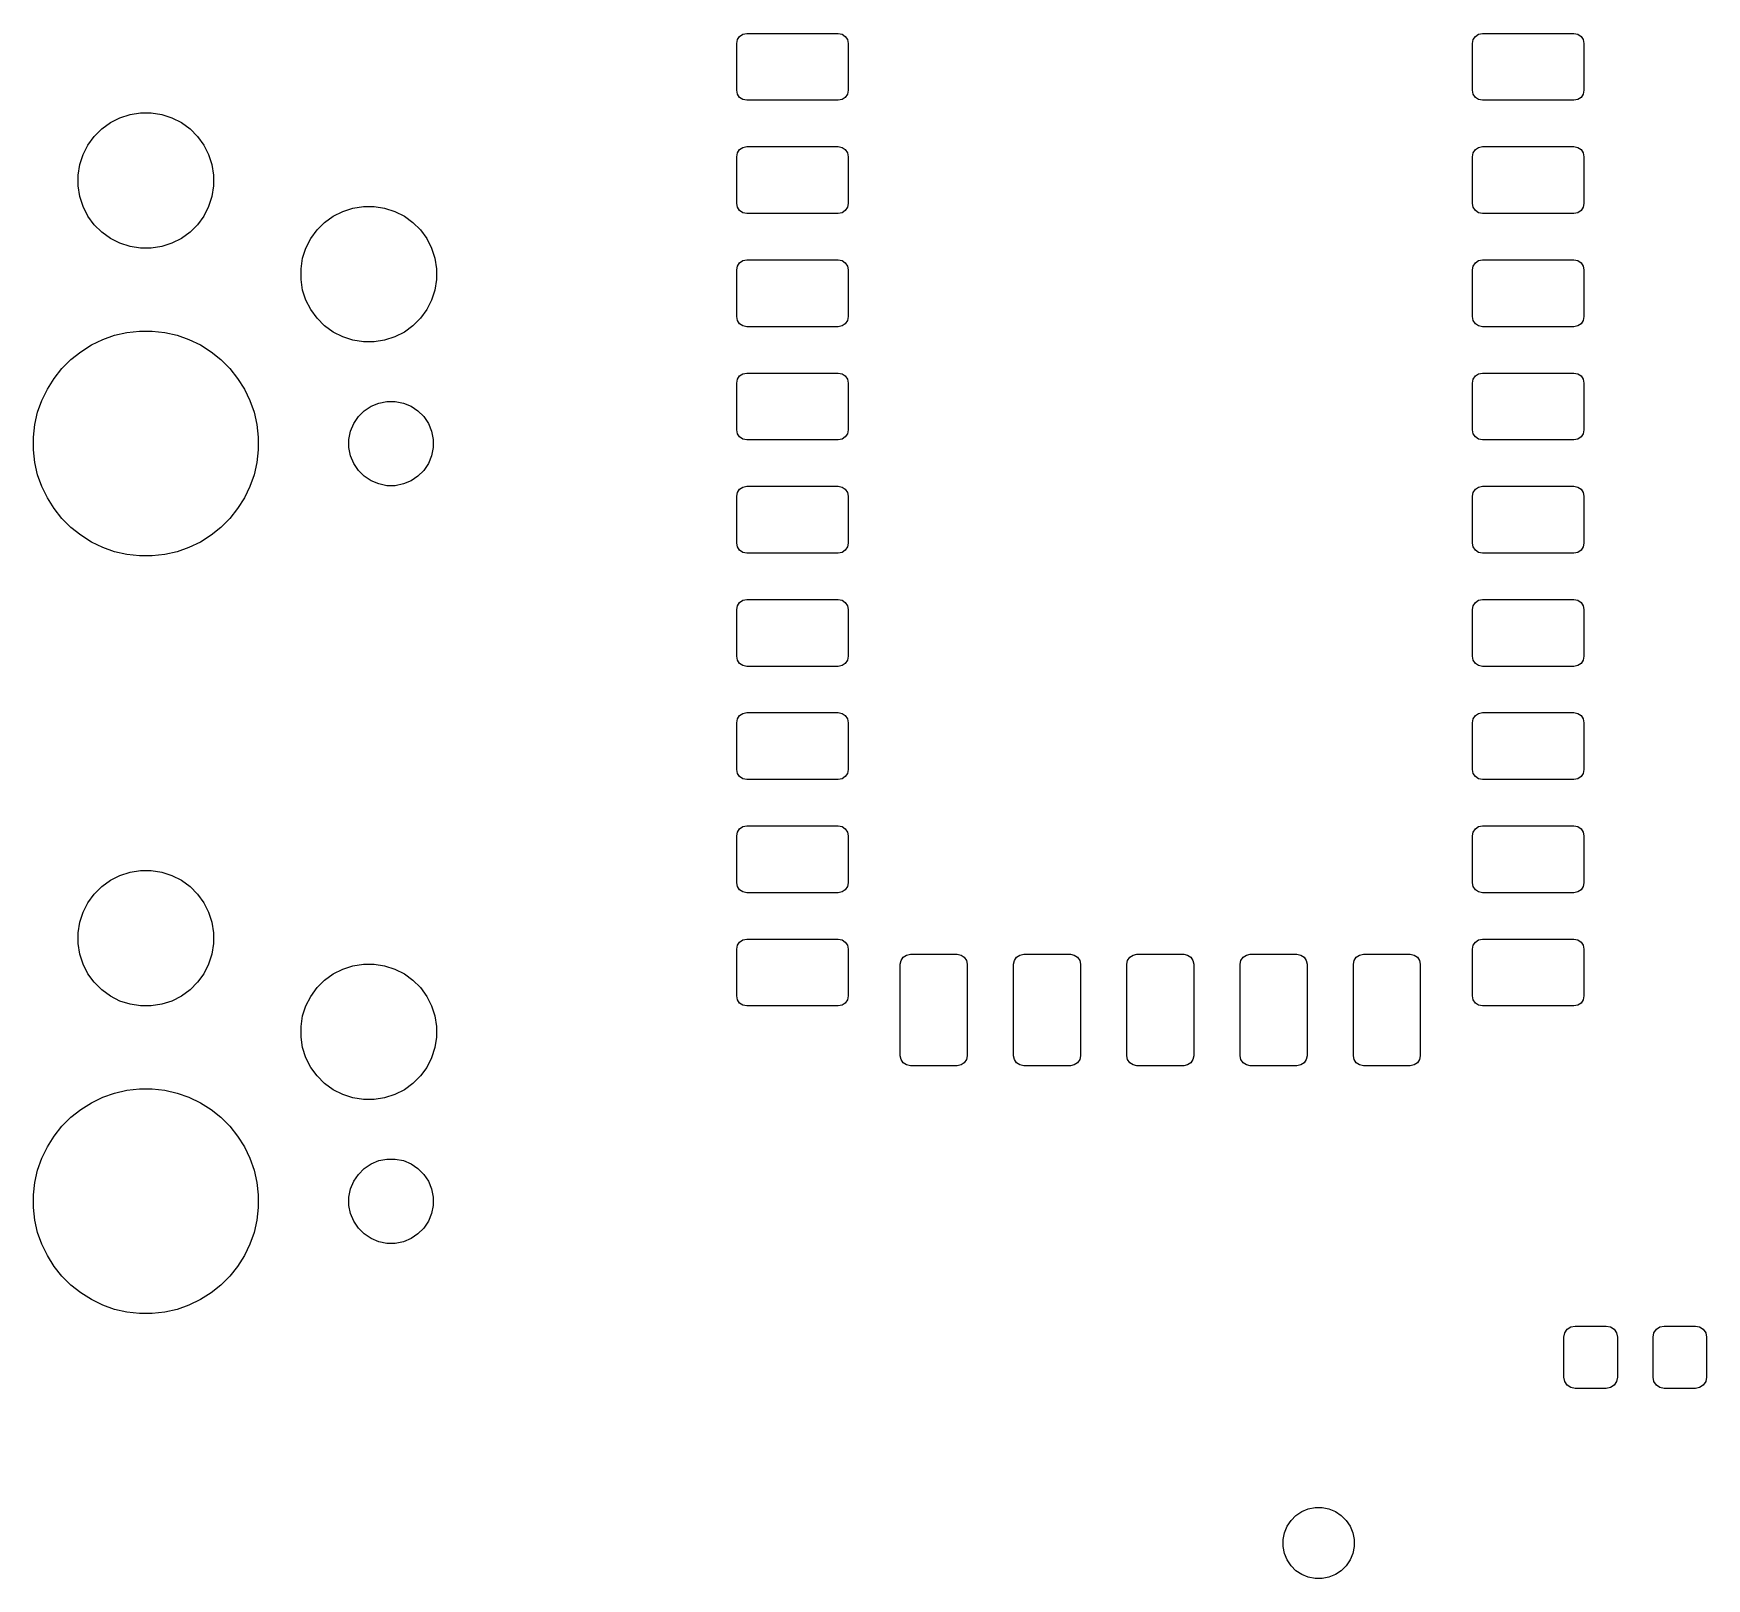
# Model space of a CAD drawing. Extents: x -0.25 to 5.63, y -3.27 to 0.69.
# Drawn here: x 4.153 to 5.63, y -1.337 to 0.028 of the extents above; entities that cross this region are included whole.
import ezdxf

# ---------------------------------------------------------------- set-up
doc = ezdxf.new("R2010")
doc.units = 0
doc.header["$MEASUREMENT"] = 0
doc.layers.add('BLACK', color=7, linetype='CONTINUOUS')

msp = doc.modelspace()

# ---------------------------------------------------------------- linework, layer by layer
at = {"layer": 'BLACK', "linetype": 'CONTINUOUS'}
for p, q in [((4.7736, 0.0187), (4.7743, 0.0221)), ((4.7736, -0.0226), (4.7736, 0.0187)), ((4.7743, 0.0221), (4.7762, 0.025)), ((4.7762, 0.025), (4.7791, 0.0269)), ((4.7791, 0.0269), (4.7825, 0.0276)), ((4.7825, 0.0276), (4.8632, 0.0276)), ((4.8632, 0.0276), (4.8666, 0.0269)), ((4.8666, 0.0269), (4.8695, 0.025)), ((4.8695, 0.025), (4.8714, 0.0221)), ((4.8714, 0.0221), (4.872, 0.0187)), ((4.872, 0.0187), (4.872, -0.0226)), ((5.4232, 0.0187), (5.4239, 0.0221)), ((5.4232, -0.0226), (5.4232, 0.0187)), ((5.4239, 0.0221), (5.4258, 0.025)), ((5.4258, 0.025), (5.4287, 0.0269)), ((5.4287, 0.0269), (5.4321, 0.0276)), ((5.4321, 0.0276), (5.5128, 0.0276)), ((5.5128, 0.0276), (5.5162, 0.0269)), ((5.5162, 0.0269), (5.5191, 0.025)), ((5.5191, 0.025), (5.521, 0.0221)), ((5.521, 0.0221), (5.5217, 0.0187)), ((5.5217, 0.0187), (5.5217, -0.0226)), ((4.7743, -0.026), (4.7736, -0.0226)), ((4.7762, -0.0289), (4.7743, -0.026)), ((4.7791, -0.0308), (4.7762, -0.0289)), ((4.8695, -0.0289), (4.8666, -0.0308)), ((4.8714, -0.026), (4.8695, -0.0289)), ((4.872, -0.0226), (4.8714, -0.026)), ((5.4239, -0.026), (5.4232, -0.0226)), ((5.4258, -0.0289), (5.4239, -0.026)), ((5.4287, -0.0308), (5.4258, -0.0289)), ((5.5191, -0.0289), (5.5162, -0.0308)), ((5.521, -0.026), (5.5191, -0.0289)), ((5.5217, -0.0226), (5.521, -0.026)), ((4.229, -0.0469), (4.238, -0.044)), ((4.238, -0.044), (4.2473, -0.0425)), ((4.2473, -0.0425), (4.2567, -0.0425)), ((4.2567, -0.0425), (4.266, -0.044)), ((4.266, -0.044), (4.2749, -0.0469)), ((4.7825, -0.0315), (4.7791, -0.0308)), ((4.8632, -0.0315), (4.7825, -0.0315)), ((4.8666, -0.0308), (4.8632, -0.0315)), ((5.4321, -0.0315), (5.4287, -0.0308)), ((5.5128, -0.0315), (5.4321, -0.0315)), ((5.5162, -0.0308), (5.5128, -0.0315)), ((4.2063, -0.0634), (4.213, -0.0567)), ((4.213, -0.0567), (4.2206, -0.0512)), ((4.2206, -0.0512), (4.229, -0.0469)), ((4.2749, -0.0469), (4.2833, -0.0512)), ((4.2833, -0.0512), (4.291, -0.0567)), ((4.291, -0.0567), (4.2976, -0.0634)), ((4.1965, -0.0794), (4.2008, -0.071)), ((4.2008, -0.071), (4.2063, -0.0634)), ((4.2976, -0.0634), (4.3032, -0.071)), ((4.3032, -0.071), (4.3074, -0.0794)), ((4.7762, -0.075), (4.7791, -0.0731)), ((4.7791, -0.0731), (4.7825, -0.0724)), ((4.7825, -0.0724), (4.8632, -0.0724)), ((4.8632, -0.0724), (4.8666, -0.0731)), ((4.8666, -0.0731), (4.8695, -0.075)), ((5.4258, -0.075), (5.4287, -0.0731)), ((5.4287, -0.0731), (5.4321, -0.0724)), ((5.4321, -0.0724), (5.5128, -0.0724)), ((5.5128, -0.0724), (5.5162, -0.0731)), ((5.5162, -0.0731), (5.5191, -0.075)), ((4.1921, -0.0977), (4.1936, -0.0883)), ((4.1936, -0.0883), (4.1965, -0.0794)), ((4.3074, -0.0794), (4.3103, -0.0883)), ((4.3103, -0.0883), (4.3118, -0.0977)), ((4.7736, -0.0813), (4.7743, -0.0779)), ((4.7736, -0.1226), (4.7736, -0.0813)), ((4.7743, -0.0779), (4.7762, -0.075)), ((4.8695, -0.075), (4.8714, -0.0779)), ((4.8714, -0.0779), (4.872, -0.0813)), ((4.872, -0.0813), (4.872, -0.1226)), ((5.4232, -0.0813), (5.4239, -0.0779)), ((5.4232, -0.1226), (5.4232, -0.0813)), ((5.4239, -0.0779), (5.4258, -0.075)), ((5.5191, -0.075), (5.521, -0.0779)), ((5.521, -0.0779), (5.5217, -0.0813)), ((5.5217, -0.0813), (5.5217, -0.1226)), ((4.1921, -0.1071), (4.1921, -0.0977)), ((4.3118, -0.0977), (4.3118, -0.1071)), ((4.1936, -0.1164), (4.1921, -0.1071)), ((4.1965, -0.1253), (4.1936, -0.1164)), ((4.3103, -0.1164), (4.3074, -0.1253)), ((4.3118, -0.1071), (4.3103, -0.1164)), ((4.2008, -0.1337), (4.1965, -0.1253)), ((4.3074, -0.1253), (4.3032, -0.1337)), ((4.4174, -0.1338), (4.4258, -0.1296)), ((4.4258, -0.1296), (4.4348, -0.1267)), ((4.4348, -0.1267), (4.4441, -0.1252)), ((4.4441, -0.1252), (4.4535, -0.1252)), ((4.4535, -0.1252), (4.4628, -0.1267)), ((4.4628, -0.1267), (4.4718, -0.1296)), ((4.4718, -0.1296), (4.4802, -0.1338)), ((4.7743, -0.126), (4.7736, -0.1226)), ((4.7762, -0.1289), (4.7743, -0.126)), ((4.7791, -0.1308), (4.7762, -0.1289)), ((4.7825, -0.1315), (4.7791, -0.1308)), ((4.8632, -0.1315), (4.7825, -0.1315)), ((4.8666, -0.1308), (4.8632, -0.1315)), ((4.8695, -0.1289), (4.8666, -0.1308)), ((4.8714, -0.126), (4.8695, -0.1289)), ((4.872, -0.1226), (4.8714, -0.126)), ((5.4239, -0.126), (5.4232, -0.1226)), ((5.4258, -0.1289), (5.4239, -0.126)), ((5.4287, -0.1308), (5.4258, -0.1289)), ((5.4321, -0.1315), (5.4287, -0.1308)), ((5.5128, -0.1315), (5.4321, -0.1315)), ((5.5162, -0.1308), (5.5128, -0.1315)), ((5.5191, -0.1289), (5.5162, -0.1308)), ((5.521, -0.126), (5.5191, -0.1289)), ((5.5217, -0.1226), (5.521, -0.126)), ((4.2063, -0.1414), (4.2008, -0.1337)), ((4.213, -0.148), (4.2063, -0.1414)), ((4.2976, -0.1414), (4.291, -0.148)), ((4.3032, -0.1337), (4.2976, -0.1414)), ((4.3976, -0.1537), (4.4032, -0.146)), ((4.4032, -0.146), (4.4098, -0.1394)), ((4.4098, -0.1394), (4.4174, -0.1338)), ((4.4802, -0.1338), (4.4878, -0.1394)), ((4.4878, -0.1394), (4.4945, -0.146)), ((4.4945, -0.146), (4.5, -0.1537)), ((4.2206, -0.1536), (4.213, -0.148)), ((4.229, -0.1578), (4.2206, -0.1536)), ((4.238, -0.1607), (4.229, -0.1578)), ((4.2473, -0.1622), (4.238, -0.1607)), ((4.2567, -0.1622), (4.2473, -0.1622)), ((4.266, -0.1607), (4.2567, -0.1622)), ((4.2749, -0.1578), (4.266, -0.1607)), ((4.2833, -0.1536), (4.2749, -0.1578)), ((4.291, -0.148), (4.2833, -0.1536)), ((4.3904, -0.171), (4.3933, -0.1621)), ((4.3933, -0.1621), (4.3976, -0.1537)), ((4.5, -0.1537), (4.5043, -0.1621)), ((4.5043, -0.1621), (4.5072, -0.171)), ((4.389, -0.1803), (4.3904, -0.171)), ((4.5072, -0.171), (4.5087, -0.1803)), ((4.7743, -0.1779), (4.7762, -0.175)), ((4.7762, -0.175), (4.7791, -0.1731)), ((4.7791, -0.1731), (4.7825, -0.1724)), ((4.7825, -0.1724), (4.8632, -0.1724)), ((4.8632, -0.1724), (4.8666, -0.1731)), ((4.8666, -0.1731), (4.8695, -0.175)), ((4.8695, -0.175), (4.8714, -0.1779)), ((5.4239, -0.1779), (5.4258, -0.175)), ((5.4258, -0.175), (5.4287, -0.1731)), ((5.4287, -0.1731), (5.4321, -0.1724)), ((5.4321, -0.1724), (5.5128, -0.1724)), ((5.5128, -0.1724), (5.5162, -0.1731)), ((5.5162, -0.1731), (5.5191, -0.175)), ((5.5191, -0.175), (5.521, -0.1779)), ((4.389, -0.1898), (4.389, -0.1803)), ((4.3904, -0.1991), (4.389, -0.1898)), ((4.5087, -0.1898), (4.5072, -0.1991)), ((4.5087, -0.1803), (4.5087, -0.1898)), ((4.7736, -0.1813), (4.7743, -0.1779)), ((4.7736, -0.2226), (4.7736, -0.1813)), ((4.8714, -0.1779), (4.872, -0.1813)), ((4.872, -0.1813), (4.872, -0.2226)), ((5.4232, -0.1813), (5.4239, -0.1779)), ((5.4232, -0.2226), (5.4232, -0.1813)), ((5.521, -0.1779), (5.5217, -0.1813)), ((5.5217, -0.1813), (5.5217, -0.2226)), ((4.3933, -0.208), (4.3904, -0.1991)), ((4.5072, -0.1991), (4.5043, -0.208)), ((4.3976, -0.2164), (4.3933, -0.208)), ((4.4032, -0.224), (4.3976, -0.2164)), ((4.5, -0.2164), (4.4945, -0.224)), ((4.5043, -0.208), (4.5, -0.2164)), ((4.2353, -0.2366), (4.2464, -0.2354)), ((4.2464, -0.2354), (4.2575, -0.2354)), ((4.2575, -0.2354), (4.2686, -0.2366)), ((4.4098, -0.2307), (4.4032, -0.224)), ((4.4174, -0.2362), (4.4098, -0.2307)), ((4.4258, -0.2405), (4.4174, -0.2362)), ((4.4802, -0.2362), (4.4718, -0.2405)), ((4.4878, -0.2307), (4.4802, -0.2362)), ((4.4945, -0.224), (4.4878, -0.2307)), ((4.7743, -0.226), (4.7736, -0.2226)), ((4.7762, -0.2289), (4.7743, -0.226)), ((4.7791, -0.2308), (4.7762, -0.2289)), ((4.7825, -0.2315), (4.7791, -0.2308)), ((4.8632, -0.2315), (4.7825, -0.2315)), ((4.8666, -0.2308), (4.8632, -0.2315)), ((4.8695, -0.2289), (4.8666, -0.2308)), ((4.8714, -0.226), (4.8695, -0.2289)), ((4.872, -0.2226), (4.8714, -0.226)), ((5.4239, -0.226), (5.4232, -0.2226)), ((5.4258, -0.2289), (5.4239, -0.226)), ((5.4287, -0.2308), (5.4258, -0.2289)), ((5.4321, -0.2315), (5.4287, -0.2308)), ((5.5128, -0.2315), (5.4321, -0.2315)), ((5.5162, -0.2308), (5.5128, -0.2315)), ((5.5191, -0.2289), (5.5162, -0.2308)), ((5.521, -0.226), (5.5191, -0.2289)), ((5.5217, -0.2226), (5.521, -0.226)), ((4.1944, -0.2536), (4.2039, -0.2476)), ((4.2039, -0.2476), (4.2139, -0.2428)), ((4.2139, -0.2428), (4.2244, -0.2391)), ((4.2244, -0.2391), (4.2353, -0.2366)), ((4.2686, -0.2366), (4.2795, -0.2391)), ((4.2795, -0.2391), (4.29, -0.2428)), ((4.29, -0.2428), (4.3001, -0.2476)), ((4.3001, -0.2476), (4.3095, -0.2536)), ((4.4348, -0.2434), (4.4258, -0.2405)), ((4.4441, -0.2449), (4.4348, -0.2434)), ((4.4535, -0.2449), (4.4441, -0.2449)), ((4.4628, -0.2434), (4.4535, -0.2449)), ((4.4718, -0.2405), (4.4628, -0.2434)), ((4.1778, -0.2684), (4.1857, -0.2605)), ((4.1857, -0.2605), (4.1944, -0.2536)), ((4.3095, -0.2536), (4.3182, -0.2605)), ((4.3182, -0.2605), (4.3261, -0.2684)), ((4.165, -0.2866), (4.1709, -0.2771)), ((4.1709, -0.2771), (4.1778, -0.2684)), ((4.3261, -0.2684), (4.333, -0.2771)), ((4.333, -0.2771), (4.339, -0.2866)), ((4.7736, -0.2813), (4.7743, -0.2779)), ((4.7743, -0.2779), (4.7762, -0.275)), ((4.7762, -0.275), (4.7791, -0.2731)), ((4.7791, -0.2731), (4.7825, -0.2724)), ((4.7825, -0.2724), (4.8632, -0.2724)), ((4.8632, -0.2724), (4.8666, -0.2731)), ((4.8666, -0.2731), (4.8695, -0.275)), ((4.8695, -0.275), (4.8714, -0.2779)), ((4.8714, -0.2779), (4.872, -0.2813)), ((5.4232, -0.2813), (5.4239, -0.2779)), ((5.4239, -0.2779), (5.4258, -0.275)), ((5.4258, -0.275), (5.4287, -0.2731)), ((5.4287, -0.2731), (5.4321, -0.2724)), ((5.4321, -0.2724), (5.5128, -0.2724)), ((5.5128, -0.2724), (5.5162, -0.2731)), ((5.5162, -0.2731), (5.5191, -0.275)), ((5.5191, -0.275), (5.521, -0.2779)), ((5.521, -0.2779), (5.5217, -0.2813)), ((4.1601, -0.2966), (4.165, -0.2866)), ((4.339, -0.2866), (4.3438, -0.2966)), ((4.7736, -0.3226), (4.7736, -0.2813)), ((4.872, -0.2813), (4.872, -0.3226)), ((5.4232, -0.3226), (5.4232, -0.2813)), ((5.5217, -0.2813), (5.5217, -0.3226)), ((4.154, -0.318), (4.1564, -0.3071)), ((4.1564, -0.3071), (4.1601, -0.2966)), ((4.3438, -0.2966), (4.3475, -0.3071)), ((4.3475, -0.3071), (4.35, -0.318)), ((4.4396, -0.3109), (4.4448, -0.3057)), ((4.4448, -0.3057), (4.4509, -0.3017)), ((4.4509, -0.3017), (4.4576, -0.2989)), ((4.4576, -0.2989), (4.4648, -0.2974)), ((4.4648, -0.2974), (4.4722, -0.2974)), ((4.4722, -0.2974), (4.4794, -0.2989)), ((4.4794, -0.2989), (4.4861, -0.3017)), ((4.4861, -0.3017), (4.4922, -0.3057)), ((4.4922, -0.3057), (4.4974, -0.3109)), ((4.1527, -0.3291), (4.154, -0.318)), ((4.35, -0.318), (4.3512, -0.3291)), ((4.4313, -0.331), (4.4327, -0.3238)), ((4.4327, -0.3238), (4.4355, -0.317)), ((4.4355, -0.317), (4.4396, -0.3109)), ((4.4974, -0.3109), (4.5015, -0.317)), ((4.5015, -0.317), (4.5043, -0.3238)), ((4.5043, -0.3238), (4.5057, -0.331)), ((4.7743, -0.326), (4.7736, -0.3226)), ((4.872, -0.3226), (4.8714, -0.326)), ((5.4239, -0.326), (5.4232, -0.3226)), ((5.5217, -0.3226), (5.521, -0.326)), ((4.1527, -0.3402), (4.1527, -0.3291)), ((4.3512, -0.3291), (4.3512, -0.3402)), ((4.4313, -0.3383), (4.4313, -0.331)), ((4.4327, -0.3455), (4.4313, -0.3383)), ((4.5057, -0.3383), (4.5043, -0.3455)), ((4.5057, -0.331), (4.5057, -0.3383)), ((4.7762, -0.3289), (4.7743, -0.326)), ((4.7791, -0.3308), (4.7762, -0.3289)), ((4.7825, -0.3315), (4.7791, -0.3308)), ((4.8632, -0.3315), (4.7825, -0.3315)), ((4.8666, -0.3308), (4.8632, -0.3315)), ((4.8695, -0.3289), (4.8666, -0.3308)), ((4.8714, -0.326), (4.8695, -0.3289)), ((5.4258, -0.3289), (5.4239, -0.326)), ((5.4287, -0.3308), (5.4258, -0.3289)), ((5.4321, -0.3315), (5.4287, -0.3308)), ((5.5128, -0.3315), (5.4321, -0.3315)), ((5.5162, -0.3308), (5.5128, -0.3315)), ((5.5191, -0.3289), (5.5162, -0.3308)), ((5.521, -0.326), (5.5191, -0.3289)), ((4.154, -0.3513), (4.1527, -0.3402)), ((4.1564, -0.3622), (4.154, -0.3513)), ((4.35, -0.3513), (4.3475, -0.3622)), ((4.3512, -0.3402), (4.35, -0.3513)), ((4.4355, -0.3523), (4.4327, -0.3455)), ((4.4396, -0.3584), (4.4355, -0.3523)), ((4.5015, -0.3523), (4.4974, -0.3584)), ((4.5043, -0.3455), (4.5015, -0.3523)), ((4.1601, -0.3727), (4.1564, -0.3622)), ((4.3475, -0.3622), (4.3438, -0.3727)), ((4.4448, -0.3636), (4.4396, -0.3584)), ((4.4509, -0.3676), (4.4448, -0.3636)), ((4.4576, -0.3704), (4.4509, -0.3676)), ((4.4861, -0.3676), (4.4794, -0.3704)), ((4.4922, -0.3636), (4.4861, -0.3676)), ((4.4974, -0.3584), (4.4922, -0.3636)), ((4.165, -0.3827), (4.1601, -0.3727)), ((4.1709, -0.3922), (4.165, -0.3827)), ((4.339, -0.3827), (4.333, -0.3922)), ((4.3438, -0.3727), (4.339, -0.3827)), ((4.4648, -0.3719), (4.4576, -0.3704)), ((4.4722, -0.3719), (4.4648, -0.3719)), ((4.4794, -0.3704), (4.4722, -0.3719)), ((4.7736, -0.3813), (4.7743, -0.3779)), ((4.7736, -0.4226), (4.7736, -0.3813)), ((4.7743, -0.3779), (4.7762, -0.375)), ((4.7762, -0.375), (4.7791, -0.3731)), ((4.7791, -0.3731), (4.7825, -0.3724)), ((4.7825, -0.3724), (4.8632, -0.3724)), ((4.8632, -0.3724), (4.8666, -0.3731)), ((4.8666, -0.3731), (4.8695, -0.375)), ((4.8695, -0.375), (4.8714, -0.3779)), ((4.8714, -0.3779), (4.872, -0.3813)), ((4.872, -0.3813), (4.872, -0.4226)), ((5.4232, -0.3813), (5.4239, -0.3779)), ((5.4232, -0.4226), (5.4232, -0.3813)), ((5.4239, -0.3779), (5.4258, -0.375)), ((5.4258, -0.375), (5.4287, -0.3731)), ((5.4287, -0.3731), (5.4321, -0.3724)), ((5.4321, -0.3724), (5.5128, -0.3724)), ((5.5128, -0.3724), (5.5162, -0.3731)), ((5.5162, -0.3731), (5.5191, -0.375)), ((5.5191, -0.375), (5.521, -0.3779)), ((5.521, -0.3779), (5.5217, -0.3813)), ((5.5217, -0.3813), (5.5217, -0.4226)), ((4.1778, -0.4009), (4.1709, -0.3922)), ((4.333, -0.3922), (4.3261, -0.4009)), ((4.1857, -0.4088), (4.1778, -0.4009)), ((4.1944, -0.4157), (4.1857, -0.4088)), ((4.3182, -0.4088), (4.3095, -0.4157)), ((4.3261, -0.4009), (4.3182, -0.4088)), ((4.2039, -0.4217), (4.1944, -0.4157)), ((4.2139, -0.4265), (4.2039, -0.4217)), ((4.2244, -0.4302), (4.2139, -0.4265)), ((4.29, -0.4265), (4.2795, -0.4302)), ((4.3001, -0.4217), (4.29, -0.4265)), ((4.3095, -0.4157), (4.3001, -0.4217)), ((4.7743, -0.426), (4.7736, -0.4226)), ((4.7762, -0.4289), (4.7743, -0.426)), ((4.8714, -0.426), (4.8695, -0.4289)), ((4.872, -0.4226), (4.8714, -0.426)), ((5.4239, -0.426), (5.4232, -0.4226)), ((5.4258, -0.4289), (5.4239, -0.426)), ((5.521, -0.426), (5.5191, -0.4289)), ((5.5217, -0.4226), (5.521, -0.426)), ((4.2353, -0.4327), (4.2244, -0.4302)), ((4.2464, -0.4339), (4.2353, -0.4327)), ((4.2575, -0.4339), (4.2464, -0.4339)), ((4.2686, -0.4327), (4.2575, -0.4339)), ((4.2795, -0.4302), (4.2686, -0.4327)), ((4.7791, -0.4308), (4.7762, -0.4289)), ((4.7825, -0.4315), (4.7791, -0.4308)), ((4.8632, -0.4315), (4.7825, -0.4315)), ((4.8666, -0.4308), (4.8632, -0.4315)), ((4.8695, -0.4289), (4.8666, -0.4308)), ((5.4287, -0.4308), (5.4258, -0.4289)), ((5.4321, -0.4315), (5.4287, -0.4308)), ((5.5128, -0.4315), (5.4321, -0.4315)), ((5.5162, -0.4308), (5.5128, -0.4315)), ((5.5191, -0.4289), (5.5162, -0.4308)), ((4.7791, -0.4731), (4.7825, -0.4724)), ((4.7825, -0.4724), (4.8632, -0.4724)), ((4.8632, -0.4724), (4.8666, -0.4731)), ((5.4287, -0.4731), (5.4321, -0.4724)), ((5.4321, -0.4724), (5.5128, -0.4724)), ((5.5128, -0.4724), (5.5162, -0.4731)), ((4.7736, -0.4813), (4.7743, -0.4779)), ((4.7736, -0.5226), (4.7736, -0.4813)), ((4.7743, -0.4779), (4.7762, -0.475)), ((4.7762, -0.475), (4.7791, -0.4731)), ((4.8666, -0.4731), (4.8695, -0.475)), ((4.8695, -0.475), (4.8714, -0.4779)), ((4.8714, -0.4779), (4.872, -0.4813)), ((4.872, -0.4813), (4.872, -0.5226)), ((5.4232, -0.4813), (5.4239, -0.4779)), ((5.4232, -0.5226), (5.4232, -0.4813)), ((5.4239, -0.4779), (5.4258, -0.475)), ((5.4258, -0.475), (5.4287, -0.4731)), ((5.5162, -0.4731), (5.5191, -0.475)), ((5.5191, -0.475), (5.521, -0.4779)), ((5.521, -0.4779), (5.5217, -0.4813)), ((5.5217, -0.4813), (5.5217, -0.5226)), ((4.7743, -0.526), (4.7736, -0.5226)), ((4.7762, -0.5289), (4.7743, -0.526)), ((4.7791, -0.5308), (4.7762, -0.5289)), ((4.7825, -0.5315), (4.7791, -0.5308)), ((4.8632, -0.5315), (4.7825, -0.5315)), ((4.8666, -0.5308), (4.8632, -0.5315)), ((4.8695, -0.5289), (4.8666, -0.5308)), ((4.8714, -0.526), (4.8695, -0.5289)), ((4.872, -0.5226), (4.8714, -0.526)), ((5.4239, -0.526), (5.4232, -0.5226)), ((5.4258, -0.5289), (5.4239, -0.526)), ((5.4287, -0.5308), (5.4258, -0.5289)), ((5.4321, -0.5315), (5.4287, -0.5308)), ((5.5128, -0.5315), (5.4321, -0.5315)), ((5.5162, -0.5308), (5.5128, -0.5315)), ((5.5191, -0.5289), (5.5162, -0.5308)), ((5.521, -0.526), (5.5191, -0.5289)), ((5.5217, -0.5226), (5.521, -0.526)), ((4.7743, -0.5779), (4.7762, -0.575)), ((4.7762, -0.575), (4.7791, -0.5731)), ((4.7791, -0.5731), (4.7825, -0.5724)), ((4.7825, -0.5724), (4.8632, -0.5724)), ((4.8632, -0.5724), (4.8666, -0.5731)), ((4.8666, -0.5731), (4.8695, -0.575)), ((4.8695, -0.575), (4.8714, -0.5779)), ((5.4239, -0.5779), (5.4258, -0.575)), ((5.4258, -0.575), (5.4287, -0.5731)), ((5.4287, -0.5731), (5.4321, -0.5724)), ((5.4321, -0.5724), (5.5128, -0.5724)), ((5.5128, -0.5724), (5.5162, -0.5731)), ((5.5162, -0.5731), (5.5191, -0.575)), ((5.5191, -0.575), (5.521, -0.5779)), ((4.7736, -0.5813), (4.7743, -0.5779)), ((4.7736, -0.6226), (4.7736, -0.5813)), ((4.8714, -0.5779), (4.872, -0.5813)), ((4.872, -0.5813), (4.872, -0.6226)), ((5.4232, -0.5813), (5.4239, -0.5779)), ((5.4232, -0.6226), (5.4232, -0.5813)), ((5.521, -0.5779), (5.5217, -0.5813)), ((5.5217, -0.5813), (5.5217, -0.6226)), ((4.7743, -0.626), (4.7736, -0.6226)), ((4.7762, -0.6289), (4.7743, -0.626)), ((4.7791, -0.6308), (4.7762, -0.6289)), ((4.7825, -0.6315), (4.7791, -0.6308)), ((4.8632, -0.6315), (4.7825, -0.6315)), ((4.8666, -0.6308), (4.8632, -0.6315)), ((4.8695, -0.6289), (4.8666, -0.6308)), ((4.8714, -0.626), (4.8695, -0.6289)), ((4.872, -0.6226), (4.8714, -0.626)), ((5.4239, -0.626), (5.4232, -0.6226)), ((5.4258, -0.6289), (5.4239, -0.626)), ((5.4287, -0.6308), (5.4258, -0.6289)), ((5.4321, -0.6315), (5.4287, -0.6308)), ((5.5128, -0.6315), (5.4321, -0.6315)), ((5.5162, -0.6308), (5.5128, -0.6315)), ((5.5191, -0.6289), (5.5162, -0.6308)), ((5.521, -0.626), (5.5191, -0.6289)), ((5.5217, -0.6226), (5.521, -0.626)), ((4.7736, -0.6813), (4.7743, -0.6779)), ((4.7743, -0.6779), (4.7762, -0.675)), ((4.7762, -0.675), (4.7791, -0.6731)), ((4.7791, -0.6731), (4.7825, -0.6724)), ((4.7825, -0.6724), (4.8632, -0.6724)), ((4.8632, -0.6724), (4.8666, -0.6731)), ((4.8666, -0.6731), (4.8695, -0.675)), ((4.8695, -0.675), (4.8714, -0.6779)), ((4.8714, -0.6779), (4.872, -0.6813)), ((5.4232, -0.6813), (5.4239, -0.6779)), ((5.4239, -0.6779), (5.4258, -0.675)), ((5.4258, -0.675), (5.4287, -0.6731)), ((5.4287, -0.6731), (5.4321, -0.6724)), ((5.4321, -0.6724), (5.5128, -0.6724)), ((5.5128, -0.6724), (5.5162, -0.6731)), ((5.5162, -0.6731), (5.5191, -0.675)), ((5.5191, -0.675), (5.521, -0.6779)), ((5.521, -0.6779), (5.5217, -0.6813)), ((4.7736, -0.7226), (4.7736, -0.6813)), ((4.872, -0.6813), (4.872, -0.7226)), ((5.4232, -0.7226), (5.4232, -0.6813)), ((5.5217, -0.6813), (5.5217, -0.7226)), ((4.213, -0.726), (4.2206, -0.7205)), ((4.2206, -0.7205), (4.229, -0.7162)), ((4.229, -0.7162), (4.238, -0.7133)), ((4.238, -0.7133), (4.2473, -0.7118)), ((4.2473, -0.7118), (4.2567, -0.7118)), ((4.2567, -0.7118), (4.266, -0.7133)), ((4.266, -0.7133), (4.2749, -0.7162)), ((4.2749, -0.7162), (4.2833, -0.7205)), ((4.2833, -0.7205), (4.291, -0.726)), ((4.7743, -0.726), (4.7736, -0.7226)), ((4.872, -0.7226), (4.8714, -0.726)), ((5.4239, -0.726), (5.4232, -0.7226)), ((5.5217, -0.7226), (5.521, -0.726)), ((4.2008, -0.7403), (4.2063, -0.7327)), ((4.2063, -0.7327), (4.213, -0.726)), ((4.291, -0.726), (4.2976, -0.7327)), ((4.2976, -0.7327), (4.3032, -0.7403)), ((4.7762, -0.7289), (4.7743, -0.726)), ((4.7791, -0.7308), (4.7762, -0.7289)), ((4.7825, -0.7315), (4.7791, -0.7308)), ((4.8632, -0.7315), (4.7825, -0.7315)), ((4.8666, -0.7308), (4.8632, -0.7315)), ((4.8695, -0.7289), (4.8666, -0.7308)), ((4.8714, -0.726), (4.8695, -0.7289)), ((5.4258, -0.7289), (5.4239, -0.726)), ((5.4287, -0.7308), (5.4258, -0.7289)), ((5.4321, -0.7315), (5.4287, -0.7308)), ((5.5128, -0.7315), (5.4321, -0.7315)), ((5.5162, -0.7308), (5.5128, -0.7315)), ((5.5191, -0.7289), (5.5162, -0.7308)), ((5.521, -0.726), (5.5191, -0.7289)), ((4.1936, -0.7576), (4.1965, -0.7487)), ((4.1965, -0.7487), (4.2008, -0.7403)), ((4.3032, -0.7403), (4.3074, -0.7487)), ((4.3074, -0.7487), (4.3103, -0.7576)), ((4.1921, -0.7669), (4.1936, -0.7576)), ((4.1921, -0.7764), (4.1921, -0.7669)), ((4.3103, -0.7576), (4.3118, -0.7669)), ((4.3118, -0.7669), (4.3118, -0.7764)), ((4.1936, -0.7857), (4.1921, -0.7764)), ((4.3118, -0.7764), (4.3103, -0.7857)), ((4.7736, -0.7813), (4.7743, -0.7779)), ((4.7736, -0.8226), (4.7736, -0.7813)), ((4.7743, -0.7779), (4.7762, -0.775)), ((4.7762, -0.775), (4.7791, -0.7731)), ((4.7791, -0.7731), (4.7825, -0.7724)), ((4.7825, -0.7724), (4.8632, -0.7724)), ((4.8632, -0.7724), (4.8666, -0.7731)), ((4.8666, -0.7731), (4.8695, -0.775)), ((4.8695, -0.775), (4.8714, -0.7779)), ((4.8714, -0.7779), (4.872, -0.7813)), ((4.872, -0.7813), (4.872, -0.8226)), ((5.4232, -0.7813), (5.4239, -0.7779)), ((5.4232, -0.8226), (5.4232, -0.7813)), ((5.4239, -0.7779), (5.4258, -0.775)), ((5.4258, -0.775), (5.4287, -0.7731)), ((5.4287, -0.7731), (5.4321, -0.7724)), ((5.4321, -0.7724), (5.5128, -0.7724)), ((5.5128, -0.7724), (5.5162, -0.7731)), ((5.5162, -0.7731), (5.5191, -0.775)), ((5.5191, -0.775), (5.521, -0.7779)), ((5.521, -0.7779), (5.5217, -0.7813)), ((5.5217, -0.7813), (5.5217, -0.8226)), ((4.1965, -0.7946), (4.1936, -0.7857)), ((4.2008, -0.803), (4.1965, -0.7946)), ((4.3074, -0.7946), (4.3032, -0.803)), ((4.3103, -0.7857), (4.3074, -0.7946)), ((4.4258, -0.7989), (4.4348, -0.796)), ((4.4348, -0.796), (4.4441, -0.7945)), ((4.4441, -0.7945), (4.4535, -0.7945)), ((4.4535, -0.7945), (4.4628, -0.796)), ((4.4628, -0.796), (4.4718, -0.7989)), ((4.9181, -0.7947), (4.9188, -0.7913)), ((4.9181, -0.8754), (4.9181, -0.7947)), ((4.9188, -0.7913), (4.9207, -0.7884)), ((4.9207, -0.7884), (4.9236, -0.7865)), ((4.9236, -0.7865), (4.927, -0.7858)), ((4.927, -0.7858), (4.9683, -0.7858)), ((4.9683, -0.7858), (4.9717, -0.7865)), ((4.9717, -0.7865), (4.9746, -0.7884)), ((4.9746, -0.7884), (4.9765, -0.7913)), ((4.9765, -0.7913), (4.9772, -0.7947)), ((4.9772, -0.7947), (4.9772, -0.8754)), ((5.0181, -0.7947), (5.0188, -0.7913)), ((5.0181, -0.8754), (5.0181, -0.7947)), ((5.0188, -0.7913), (5.0207, -0.7884)), ((5.0207, -0.7884), (5.0236, -0.7865)), ((5.0236, -0.7865), (5.027, -0.7858)), ((5.027, -0.7858), (5.0683, -0.7858)), ((5.0683, -0.7858), (5.0717, -0.7865)), ((5.0717, -0.7865), (5.0746, -0.7884)), ((5.0746, -0.7884), (5.0765, -0.7913)), ((5.0765, -0.7913), (5.0772, -0.7947)), ((5.0772, -0.7947), (5.0772, -0.8754)), ((5.1181, -0.7947), (5.1188, -0.7913)), ((5.1181, -0.8754), (5.1181, -0.7947)), ((5.1188, -0.7913), (5.1207, -0.7884)), ((5.1207, -0.7884), (5.1236, -0.7865)), ((5.1236, -0.7865), (5.127, -0.7858)), ((5.127, -0.7858), (5.1683, -0.7858)), ((5.1683, -0.7858), (5.1717, -0.7865)), ((5.1717, -0.7865), (5.1746, -0.7884)), ((5.1746, -0.7884), (5.1765, -0.7913)), ((5.1765, -0.7913), (5.1772, -0.7947)), ((5.1772, -0.7947), (5.1772, -0.8754)), ((5.2181, -0.7947), (5.2188, -0.7913)), ((5.2181, -0.8754), (5.2181, -0.7947)), ((5.2188, -0.7913), (5.2207, -0.7884)), ((5.2207, -0.7884), (5.2236, -0.7865)), ((5.2236, -0.7865), (5.227, -0.7858)), ((5.227, -0.7858), (5.2683, -0.7858)), ((5.2683, -0.7858), (5.2717, -0.7865)), ((5.2717, -0.7865), (5.2746, -0.7884)), ((5.2746, -0.7884), (5.2765, -0.7913)), ((5.2765, -0.7913), (5.2772, -0.7947)), ((5.2772, -0.7947), (5.2772, -0.8754)), ((5.3181, -0.7947), (5.3188, -0.7913)), ((5.3181, -0.8754), (5.3181, -0.7947)), ((5.3188, -0.7913), (5.3207, -0.7884)), ((5.3207, -0.7884), (5.3236, -0.7865)), ((5.3236, -0.7865), (5.327, -0.7858)), ((5.327, -0.7858), (5.3683, -0.7858)), ((5.3683, -0.7858), (5.3717, -0.7865)), ((5.3717, -0.7865), (5.3746, -0.7884)), ((5.3746, -0.7884), (5.3765, -0.7913)), ((5.3765, -0.7913), (5.3772, -0.7947)), ((5.3772, -0.7947), (5.3772, -0.8754)), ((4.2063, -0.8106), (4.2008, -0.803)), ((4.213, -0.8173), (4.2063, -0.8106)), ((4.2976, -0.8106), (4.291, -0.8173)), ((4.3032, -0.803), (4.2976, -0.8106)), ((4.4032, -0.8153), (4.4098, -0.8087)), ((4.4098, -0.8087), (4.4174, -0.8031)), ((4.4174, -0.8031), (4.4258, -0.7989)), ((4.4718, -0.7989), (4.4802, -0.8031)), ((4.4802, -0.8031), (4.4878, -0.8087)), ((4.4878, -0.8087), (4.4945, -0.8153)), ((4.2206, -0.8228), (4.213, -0.8173)), ((4.229, -0.8271), (4.2206, -0.8228)), ((4.238, -0.83), (4.229, -0.8271)), ((4.2749, -0.8271), (4.266, -0.83)), ((4.2833, -0.8228), (4.2749, -0.8271)), ((4.291, -0.8173), (4.2833, -0.8228)), ((4.3933, -0.8314), (4.3976, -0.823)), ((4.3976, -0.823), (4.4032, -0.8153)), ((4.4945, -0.8153), (4.5, -0.823)), ((4.5, -0.823), (4.5043, -0.8314)), ((4.7743, -0.826), (4.7736, -0.8226)), ((4.7762, -0.8289), (4.7743, -0.826)), ((4.8714, -0.826), (4.8695, -0.8289)), ((4.872, -0.8226), (4.8714, -0.826)), ((5.4239, -0.826), (5.4232, -0.8226)), ((5.4258, -0.8289), (5.4239, -0.826)), ((5.521, -0.826), (5.5191, -0.8289)), ((5.5217, -0.8226), (5.521, -0.826)), ((4.2473, -0.8315), (4.238, -0.83)), ((4.2567, -0.8315), (4.2473, -0.8315)), ((4.266, -0.83), (4.2567, -0.8315)), ((4.389, -0.8496), (4.3904, -0.8403)), ((4.3904, -0.8403), (4.3933, -0.8314)), ((4.5043, -0.8314), (4.5072, -0.8403)), ((4.5072, -0.8403), (4.5087, -0.8496)), ((4.7791, -0.8308), (4.7762, -0.8289)), ((4.7825, -0.8315), (4.7791, -0.8308)), ((4.8632, -0.8315), (4.7825, -0.8315)), ((4.8666, -0.8308), (4.8632, -0.8315)), ((4.8695, -0.8289), (4.8666, -0.8308)), ((5.4287, -0.8308), (5.4258, -0.8289)), ((5.4321, -0.8315), (5.4287, -0.8308)), ((5.5128, -0.8315), (5.4321, -0.8315)), ((5.5162, -0.8308), (5.5128, -0.8315)), ((5.5191, -0.8289), (5.5162, -0.8308)), ((4.389, -0.859), (4.389, -0.8496)), ((4.5087, -0.8496), (4.5087, -0.859)), ((4.3904, -0.8683), (4.389, -0.859)), ((4.3933, -0.8773), (4.3904, -0.8683)), ((4.5072, -0.8683), (4.5043, -0.8773)), ((4.5087, -0.859), (4.5072, -0.8683)), ((4.3976, -0.8857), (4.3933, -0.8773)), ((4.4032, -0.8933), (4.3976, -0.8857)), ((4.5, -0.8857), (4.4945, -0.8933)), ((4.5043, -0.8773), (4.5, -0.8857)), ((4.9188, -0.8788), (4.9181, -0.8754)), ((4.9207, -0.8817), (4.9188, -0.8788)), ((4.9236, -0.8836), (4.9207, -0.8817)), ((4.927, -0.8843), (4.9236, -0.8836)), ((4.9683, -0.8843), (4.927, -0.8843)), ((4.9717, -0.8836), (4.9683, -0.8843)), ((4.9746, -0.8817), (4.9717, -0.8836)), ((4.9765, -0.8788), (4.9746, -0.8817)), ((4.9772, -0.8754), (4.9765, -0.8788)), ((5.0188, -0.8788), (5.0181, -0.8754)), ((5.0207, -0.8817), (5.0188, -0.8788)), ((5.0236, -0.8836), (5.0207, -0.8817)), ((5.027, -0.8843), (5.0236, -0.8836)), ((5.0683, -0.8843), (5.027, -0.8843)), ((5.0717, -0.8836), (5.0683, -0.8843)), ((5.0746, -0.8817), (5.0717, -0.8836)), ((5.0765, -0.8788), (5.0746, -0.8817)), ((5.0772, -0.8754), (5.0765, -0.8788)), ((5.1188, -0.8788), (5.1181, -0.8754)), ((5.1207, -0.8817), (5.1188, -0.8788)), ((5.1236, -0.8836), (5.1207, -0.8817)), ((5.127, -0.8843), (5.1236, -0.8836)), ((5.1683, -0.8843), (5.127, -0.8843)), ((5.1717, -0.8836), (5.1683, -0.8843)), ((5.1746, -0.8817), (5.1717, -0.8836)), ((5.1765, -0.8788), (5.1746, -0.8817)), ((5.1772, -0.8754), (5.1765, -0.8788)), ((5.2188, -0.8788), (5.2181, -0.8754)), ((5.2207, -0.8817), (5.2188, -0.8788)), ((5.2236, -0.8836), (5.2207, -0.8817)), ((5.227, -0.8843), (5.2236, -0.8836)), ((5.2683, -0.8843), (5.227, -0.8843)), ((5.2717, -0.8836), (5.2683, -0.8843)), ((5.2746, -0.8817), (5.2717, -0.8836)), ((5.2765, -0.8788), (5.2746, -0.8817)), ((5.2772, -0.8754), (5.2765, -0.8788)), ((5.3188, -0.8788), (5.3181, -0.8754)), ((5.3207, -0.8817), (5.3188, -0.8788)), ((5.3236, -0.8836), (5.3207, -0.8817)), ((5.327, -0.8843), (5.3236, -0.8836)), ((5.3683, -0.8843), (5.327, -0.8843)), ((5.3717, -0.8836), (5.3683, -0.8843)), ((5.3746, -0.8817), (5.3717, -0.8836)), ((5.3765, -0.8788), (5.3746, -0.8817)), ((5.3772, -0.8754), (5.3765, -0.8788)), ((4.4098, -0.9), (4.4032, -0.8933)), ((4.4174, -0.9055), (4.4098, -0.9)), ((4.4878, -0.9), (4.4802, -0.9055)), ((4.4945, -0.8933), (4.4878, -0.9)), ((4.2039, -0.9169), (4.2139, -0.9121)), ((4.2139, -0.9121), (4.2244, -0.9084)), ((4.2244, -0.9084), (4.2353, -0.9059)), ((4.2353, -0.9059), (4.2464, -0.9047)), ((4.2464, -0.9047), (4.2575, -0.9047)), ((4.2575, -0.9047), (4.2686, -0.9059)), ((4.2686, -0.9059), (4.2795, -0.9084)), ((4.2795, -0.9084), (4.29, -0.9121)), ((4.29, -0.9121), (4.3001, -0.9169)), ((4.4258, -0.9098), (4.4174, -0.9055)), ((4.4348, -0.9127), (4.4258, -0.9098)), ((4.4441, -0.9142), (4.4348, -0.9127)), ((4.4535, -0.9142), (4.4441, -0.9142)), ((4.4628, -0.9127), (4.4535, -0.9142)), ((4.4718, -0.9098), (4.4628, -0.9127)), ((4.4802, -0.9055), (4.4718, -0.9098)), ((4.1778, -0.9377), (4.1857, -0.9298)), ((4.1857, -0.9298), (4.1944, -0.9229)), ((4.1944, -0.9229), (4.2039, -0.9169)), ((4.3001, -0.9169), (4.3095, -0.9229)), ((4.3095, -0.9229), (4.3182, -0.9298)), ((4.3182, -0.9298), (4.3261, -0.9377)), ((4.1709, -0.9464), (4.1778, -0.9377)), ((4.3261, -0.9377), (4.333, -0.9464)), ((4.1601, -0.9659), (4.165, -0.9559)), ((4.165, -0.9559), (4.1709, -0.9464)), ((4.333, -0.9464), (4.339, -0.9559)), ((4.339, -0.9559), (4.3438, -0.9659)), ((4.1564, -0.9764), (4.1601, -0.9659)), ((4.3438, -0.9659), (4.3475, -0.9764)), ((4.4448, -0.975), (4.4509, -0.971)), ((4.4509, -0.971), (4.4576, -0.9681)), ((4.4576, -0.9681), (4.4648, -0.9667)), ((4.4648, -0.9667), (4.4722, -0.9667)), ((4.4722, -0.9667), (4.4794, -0.9681)), ((4.4794, -0.9681), (4.4861, -0.971)), ((4.4861, -0.971), (4.4922, -0.975)), ((4.1527, -0.9984), (4.154, -0.9873)), ((4.154, -0.9873), (4.1564, -0.9764)), ((4.3475, -0.9764), (4.35, -0.9873)), ((4.35, -0.9873), (4.3512, -0.9984)), ((4.4327, -0.9931), (4.4355, -0.9863)), ((4.4355, -0.9863), (4.4396, -0.9802)), ((4.4396, -0.9802), (4.4448, -0.975)), ((4.4922, -0.975), (4.4974, -0.9802)), ((4.4974, -0.9802), (4.5015, -0.9863)), ((4.5015, -0.9863), (4.5043, -0.9931)), ((4.1527, -1.0095), (4.1527, -0.9984)), ((4.3512, -0.9984), (4.3512, -1.0095)), ((4.4313, -1.0003), (4.4327, -0.9931)), ((4.4313, -1.0076), (4.4313, -1.0003)), ((4.5043, -0.9931), (4.5057, -1.0003)), ((4.5057, -1.0003), (4.5057, -1.0076)), ((4.154, -1.0206), (4.1527, -1.0095)), ((4.3512, -1.0095), (4.35, -1.0206)), ((4.4327, -1.0148), (4.4313, -1.0076)), ((4.4355, -1.0216), (4.4327, -1.0148)), ((4.5043, -1.0148), (4.5015, -1.0216)), ((4.5057, -1.0076), (4.5043, -1.0148)), ((4.1564, -1.0315), (4.154, -1.0206)), ((4.1601, -1.042), (4.1564, -1.0315)), ((4.3475, -1.0315), (4.3438, -1.042)), ((4.35, -1.0206), (4.3475, -1.0315)), ((4.4396, -1.0277), (4.4355, -1.0216)), ((4.4448, -1.0328), (4.4396, -1.0277)), ((4.4509, -1.0369), (4.4448, -1.0328)), ((4.4922, -1.0328), (4.4861, -1.0369)), ((4.4974, -1.0277), (4.4922, -1.0328)), ((4.5015, -1.0216), (4.4974, -1.0277)), ((4.165, -1.052), (4.1601, -1.042)), ((4.3438, -1.042), (4.339, -1.052)), ((4.4576, -1.0397), (4.4509, -1.0369)), ((4.4648, -1.0412), (4.4576, -1.0397)), ((4.4722, -1.0412), (4.4648, -1.0412)), ((4.4794, -1.0397), (4.4722, -1.0412)), ((4.4861, -1.0369), (4.4794, -1.0397)), ((4.1709, -1.0615), (4.165, -1.052)), ((4.1778, -1.0702), (4.1709, -1.0615)), ((4.333, -1.0615), (4.3261, -1.0702)), ((4.339, -1.052), (4.333, -1.0615)), ((4.1857, -1.0781), (4.1778, -1.0702)), ((4.1944, -1.085), (4.1857, -1.0781)), ((4.3182, -1.0781), (4.3095, -1.085)), ((4.3261, -1.0702), (4.3182, -1.0781)), ((4.2039, -1.0909), (4.1944, -1.085)), ((4.2139, -1.0958), (4.2039, -1.0909)), ((4.3001, -1.0909), (4.29, -1.0958)), ((4.3095, -1.085), (4.3001, -1.0909)), ((4.2244, -1.0995), (4.2139, -1.0958)), ((4.2353, -1.1019), (4.2244, -1.0995)), ((4.2464, -1.1032), (4.2353, -1.1019)), ((4.2575, -1.1032), (4.2464, -1.1032)), ((4.2686, -1.1019), (4.2575, -1.1032)), ((4.2795, -1.0995), (4.2686, -1.1019)), ((4.29, -1.0958), (4.2795, -1.0995)), ((5.5039, -1.124), (5.5047, -1.1202)), ((5.5047, -1.1202), (5.5068, -1.1171)), ((5.5068, -1.1171), (5.51, -1.1149)), ((5.51, -1.1149), (5.5138, -1.1142)), ((5.5138, -1.1142), (5.5413, -1.1142)), ((5.5413, -1.1142), (5.5451, -1.1149)), ((5.5451, -1.1149), (5.5483, -1.1171)), ((5.5483, -1.1171), (5.5504, -1.1202)), ((5.5504, -1.1202), (5.5512, -1.124)), ((5.5827, -1.124), (5.5834, -1.1202)), ((5.5834, -1.1202), (5.5856, -1.1171)), ((5.5856, -1.1171), (5.5888, -1.1149)), ((5.5888, -1.1149), (5.5925, -1.1142)), ((5.5925, -1.1142), (5.6201, -1.1142)), ((5.6201, -1.1142), (5.6238, -1.1149)), ((5.6238, -1.1149), (5.627, -1.1171)), ((5.627, -1.1171), (5.6292, -1.1202)), ((5.6292, -1.1202), (5.6299, -1.124)), ((5.5039, -1.1594), (5.5039, -1.124)), ((5.5512, -1.124), (5.5512, -1.1594)), ((5.5827, -1.1594), (5.5827, -1.124)), ((5.6299, -1.124), (5.6299, -1.1594)), ((5.5047, -1.1632), (5.5039, -1.1594)), ((5.5068, -1.1664), (5.5047, -1.1632)), ((5.51, -1.1685), (5.5068, -1.1664)), ((5.5483, -1.1664), (5.5451, -1.1685)), ((5.5504, -1.1632), (5.5483, -1.1664)), ((5.5512, -1.1594), (5.5504, -1.1632)), ((5.5834, -1.1632), (5.5827, -1.1594)), ((5.5856, -1.1664), (5.5834, -1.1632)), ((5.5888, -1.1685), (5.5856, -1.1664)), ((5.627, -1.1664), (5.6238, -1.1685)), ((5.6292, -1.1632), (5.627, -1.1664)), ((5.6299, -1.1594), (5.6292, -1.1632)), ((5.5138, -1.1693), (5.51, -1.1685)), ((5.5413, -1.1693), (5.5138, -1.1693)), ((5.5451, -1.1685), (5.5413, -1.1693)), ((5.5925, -1.1693), (5.5888, -1.1685)), ((5.6201, -1.1693), (5.5925, -1.1693)), ((5.6238, -1.1685), (5.6201, -1.1693)), ((5.2631, -1.2859), (5.2674, -1.2816)), ((5.2674, -1.2816), (5.2726, -1.2781)), ((5.2726, -1.2781), (5.2783, -1.2758)), ((5.2783, -1.2758), (5.2843, -1.2746)), ((5.2843, -1.2746), (5.2905, -1.2746)), ((5.2905, -1.2746), (5.2965, -1.2758)), ((5.2965, -1.2758), (5.3022, -1.2781)), ((5.3022, -1.2781), (5.3074, -1.2816)), ((5.3074, -1.2816), (5.3117, -1.2859)), ((5.2561, -1.3028), (5.2573, -1.2968)), ((5.2573, -1.2968), (5.2596, -1.2911)), ((5.2596, -1.2911), (5.2631, -1.2859)), ((5.3117, -1.2859), (5.3152, -1.2911)), ((5.3152, -1.2911), (5.3175, -1.2968)), ((5.3175, -1.2968), (5.3187, -1.3028)), ((5.2561, -1.309), (5.2561, -1.3028)), ((5.2573, -1.315), (5.2561, -1.309)), ((5.3187, -1.309), (5.3175, -1.315)), ((5.3187, -1.3028), (5.3187, -1.309)), ((5.2596, -1.3208), (5.2573, -1.315)), ((5.2631, -1.3259), (5.2596, -1.3208)), ((5.2674, -1.3303), (5.2631, -1.3259)), ((5.3117, -1.3259), (5.3074, -1.3303)), ((5.3152, -1.3208), (5.3117, -1.3259)), ((5.3175, -1.315), (5.3152, -1.3208)), ((5.2726, -1.3337), (5.2674, -1.3303)), ((5.2783, -1.336), (5.2726, -1.3337)), ((5.2843, -1.3372), (5.2783, -1.336)), ((5.2905, -1.3372), (5.2843, -1.3372)), ((5.2965, -1.336), (5.2905, -1.3372)), ((5.3022, -1.3337), (5.2965, -1.336)), ((5.3074, -1.3303), (5.3022, -1.3337))]:
    msp.add_line(p, q, dxfattribs=at)

doc.saveas('drawing.dxf')
